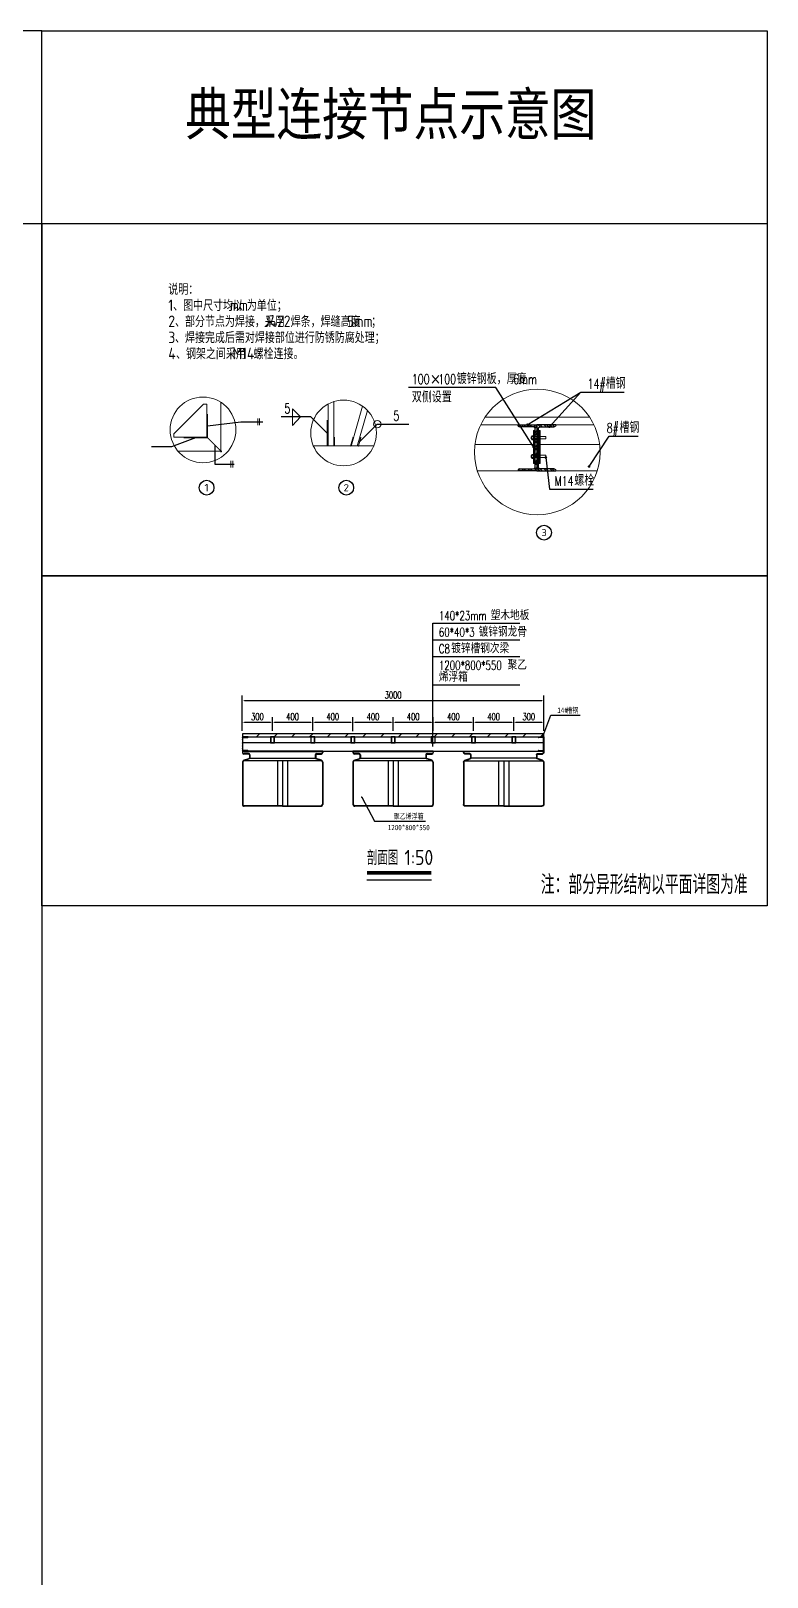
# Model space of a CAD drawing. Extents: x 1254079 to 1500931, y -102737 to 142253.
# Drawn here: x 1371990 to 1405365, y 2121 to 72248 of the extents above; entities that cross this region are included whole.
import ezdxf
from ezdxf.enums import TextEntityAlignment as Align

# ---------------------------------------------------------------- set-up
doc = ezdxf.new("R2010")
doc.units = 0
doc.header["$LTSCALE"] = 1000
doc.header["$MEASUREMENT"] = 0
doc.linetypes.add('HIDDEN', pattern=[0.375, 0.25, -0.125])
for name, color, linetype in [('14#槽钢', 3, 'Continuous'), ('DIM_LEAD', 3, 'Continuous'), ('DIM_SYMB', 3, 'Continuous'), ('DOTE', 1, 'Continuous'), ('PUB_DIM', 3, 'Continuous'), ('PUB_TEXT', 7, 'Continuous'), ('W- bollard系船栓', 4, 'Continuous'), ('W-MOUNTING固定方式', 5, 'Continuous'), ('W-STEEL_FRAME钢架', 3, 'Continuous'), ('W-STEEL_KEEL钢龙骨', 5, 'Continuous'), ('W-WOOD_FLOOR木地板', 30, 'Continuous'), ('钢架', 90, 'Continuous')]:
    doc.layers.add(name, color=color, linetype=linetype)
doc.layers.add('_ACM-LD-SC64', color=251, linetype='Continuous', lineweight=13)
doc.styles.add('-宋体', font='', dxfattribs={"width": 0.8})
doc.styles.add('_TCH_DIM', font='SIMPLEX', dxfattribs={"bigfont": 'GBCBIG'})
doc.styles.get("Standard").update_dxf_attribs({"font": 'gbenor.shx', "bigfont": 'gbcbig.shx'})
doc.styles.add('STANDARD_T3', font='simplex.shx', dxfattribs={"width": 0.7, "bigfont": 'gbcbig.shx'})
doc.styles.get('-宋体').set_extended_font_data('SimSun')
doc.dimstyles.new('W&&20', dxfattribs={"dimtxt": 70, "dimasz": 20, "dimexe": 50, "dimexo": 60, "dimgap": 20, "dimtad": 1, "dimdec": 0, "dimzin": 0, "dimdsep": 46, "dimtxsty": 'STANDARD_T3', "dimcen": 0.09, "dimclrd": 1, "dimclre": 1, "dimclrt": 7, "dimazin": 2, "dimtfac": 1, "dimtdec": 0, "dimtix": 1, "dimtmove": 2, "dimatfit": 3, "dimfxl": 0, "dimtolj": 1, "dimtzin": 0, "dimarcsym": 0})
pattern_1 = [(45, (1461352.28105, -105456.62143), (-0.17678188855, 0.17678188855), [])]

# ---------------------------------------------------------------- blocks, each defined once
blk = doc.blocks.new('14a槽钢')
at = {"layer": '钢架'}
h = blk.add_hatch(dxfattribs=at)
h.set_pattern_fill('STEEL', color=4, scale=10)
h.set_pattern_definition([(50.389312, (-1352470.2, 1293523.579), (-9.2899201, 11.2253202), []), (50.389312, (-1352470.2, 1293531.516), (-9.2899201, 11.2253202), [])])
edge = h.paths.add_edge_path()
edge.add_ellipse((-1332250.2, 1115678.5), major_axis=(-3.26, 5.03), ratio=0.900468, start_angle=55.3931, end_angle=130.6069)
edge.add_line((-1332251.5, 1115673), (-1332207.7, 1115672.9))
edge.add_ellipse((-1332207.7, 1115666.9), major_axis=(0, 6), ratio=0.827586, start_angle=270, end_angle=360, ccw=False)
edge.add_line((-1332202.8, 1115666.9), (-1332202.8, 1115550.9))
edge.add_ellipse((-1332207.7, 1115550.9), major_axis=(0, 6), ratio=0.827586, start_angle=180, end_angle=270, ccw=False)
edge.add_line((-1332207.7, 1115544.9), (-1332250.8, 1115544.9))
edge.add_ellipse((-1332250.4, 1115539.5), major_axis=(3.82, 3.82), ratio=1, start_angle=49.2445, end_angle=141.5341)
edge.add_line((-1332255.8, 1115538.9), (-1332197.8, 1115538.9))
edge.add_line((-1332197.8, 1115538.9), (-1332197.8, 1115678.9))
edge.add_line((-1332197.8, 1115678.9), (-1332255.8, 1115678.9))
for p, q in [((-1332255.8, 1115678.9, 0), (-1332197.8, 1115678.9, 0)), ((-1332207.7, 1115672.9, 0), (-1332250.8, 1115672.9, 0)), ((-1332245.8, 1115678.9, 0), (-1332245.8, 1115678.9, 0)), ((-1332197.8, 1115678.9, 0), (-1332197.8, 1115538.9, 0)), ((-1332202.8, 1115550.9, 0), (-1332202.8, 1115666.9, 0)), ((-1332197.8, 1115538.9, 0), (-1332255.8, 1115538.9, 0)), ((-1332250.8, 1115544.9, 0), (-1332207.7, 1115544.9, 0)), ((-1332245.8, 1115538.9, 0), (-1332245.8, 1115538.9, 0))]:
    blk.add_line(p, q, dxfattribs=at)
for centre, start_param, end_param in [((-1332250.8, 1115678.9, 0), 1.570796, 3.141593), ((-1332207.7, 1115666.9, 0), 4.712389, 6.283185), ((-1332207.7, 1115666.9, 0), 4.712389, 6.283185), ((-1332250.8, 1115538.9, 0), 0, 1.570796), ((-1332207.7, 1115550.9, 0), 3.141593, 4.712389)]:
    blk.add_ellipse(centre, major_axis=(0, 6), ratio=0.827586, start_param=start_param, end_param=end_param, dxfattribs=at)
blk = doc.blocks.new('膨胀螺丝')
at = {"layer": '_ACM-LD-SC64', "color": 8}
for p, q in [((-1332436.8, 1115542.9), (-1332436.8, 1115538.1)), ((-1332424.8, 1115542.9), (-1332436.8, 1115542.9)), ((-1332424.8, 1115538.1), (-1332436.8, 1115538.1)), ((-1332434.4, 1115542.9), (-1332434.4, 1115538.1)), ((-1332434, 1115544.1), (-1332432.8, 1115545.3)), ((-1332434, 1115542.9), (-1332434, 1115544.1)), ((-1332428.8, 1115545.3), (-1332432.8, 1115545.3)), ((-1332427.6, 1115544.1), (-1332428.8, 1115545.3)), ((-1332427.6, 1115542.9), (-1332427.6, 1115544.1)), ((-1332427.2, 1115542.9), (-1332427.2, 1115538.1)), ((-1332424.8, 1115542.9), (-1332424.8, 1115538.1))]:
    blk.add_line(p, q, dxfattribs=at)
at = {"layer": '_ACM-LD-SC64', "color": 8, "linetype": 'HIDDEN', "ltscale": 5}
blk.add_lwpolyline([(-1332427.2, 1115538.1), (-1332427.2, 1115500.3), (-1332434.4, 1115500.3), (-1332434.4, 1115538.1)], close=True, dxfattribs=at)
blk = doc.blocks.new('gegergthrth')
at = {"layer": 'W-STEEL_FRAME钢架', "lineweight": 0}
h = blk.add_hatch(dxfattribs=at)
h.set_pattern_fill('普通砖', color=256, scale=0.100003)
h.set_pattern_definition(pattern_1)
h.paths.add_polyline_path([(1327800.62, 6102.58), (1327801.12, 6102.58), (1327801.12, 6112.58), (1327800.62, 6112.58)])
h = blk.add_hatch(dxfattribs=at)
h.set_pattern_fill('普通砖', color=256, scale=0.100003)
h.set_pattern_definition(pattern_1)
h.paths.add_polyline_path([(1327802.61, 6102.58), (1327802.11, 6102.58), (1327802.11, 6112.58), (1327802.61, 6112.58)])
at = {"layer": 'DIM_LEAD'}
for p, q in [((1327789.08, 6125.67), (1327762.51, 6125.67)), ((1327800.62, 6107.58), (1327789.08, 6125.67)), ((1327798.71, 6114.32), (1327814.96, 6124.27)), ((1327805.41, 6113.72), (1327814.96, 6124.27)), ((1327814.96, 6124.27), (1327828.19, 6124.27)), ((1327732.82, 6116.73), (1327723.73, 6116.73)), ((1327737.74, 6111.81), (1327732.82, 6116.73)), ((1327701.35, 6114.02), (1327711.5, 6115.24)), ((1327711.5, 6115.24), (1327718.17, 6115.24)), ((1327747.66, 6109.14), (1327753.04, 6114.53)), ((1327753.04, 6114.53), (1327762.68, 6114.53)), ((1327690.41, 6107.58), (1327684.34, 6107.58)), ((1327697.72, 6110.38), (1327690.41, 6107.58)), ((1327703.59, 6108.15), (1327703.59, 6102.34)), ((1327817.5, 6101.63), (1327823.62, 6110.82)), ((1327823.62, 6110.82), (1327832.4, 6110.82)), ((1327703.59, 6102.34), (1327709.46, 6102.34)), ((1327804.35, 6104.34), (1327805.49, 6094.7)), ((1327805.49, 6094.7), (1327818.72, 6094.7))]:
    blk.add_line(p, q, dxfattribs=at)
at = {"layer": 'DIM_LEAD', "lineweight": 0, "const_width": 0.4}
for points in [[(1327798.54, 6114.22, 1), (1327798.88, 6114.43, 1)], [(1327805.27, 6113.58, 1), (1327805.54, 6113.87, 1)], [(1327800.72, 6107.41, 1), (1327800.51, 6107.75, 1)], [(1327804.33, 6104.54, 1), (1327804.37, 6104.14, 1)], [(1327817.39, 6101.46, 1), (1327817.61, 6101.79, 1)]]:
    blk.add_lwpolyline(points, format="xyb", close=True, dxfattribs=at)
at = {"layer": 'PUB_DIM', "lineweight": 0, "ltscale": 100}
blk.add_circle((1327801.75, 6106.03), 19.12, dxfattribs=at)
at = {"layer": 'PUB_TEXT'}
for centre in [(1327701.07, 6095.17), (1327743.59, 6095.17), (1327803.8, 6081.49)]:
    blk.add_circle(centre, 2.25, dxfattribs=at)
at = {"layer": 'W- bollard系船栓', "lineweight": 0}
for centre in [(1327699.98, 6112.78), (1327742.77, 6111.83)]:
    blk.add_circle(centre, 10, dxfattribs=at)
at = {"layer": 'W-STEEL_FRAME钢架', "lineweight": 0, "ltscale": 100}
for points in [[(1327739.85, 6107.89), (1327739.85, 6121.39)], [(1327705.42, 6106.01), (1327705.42, 6121.17)], [(1327729.64, 6116.73), (1327727.23, 6119.14), (1327727.23, 6114.14), (1327729.64, 6116.73)], [(1327738.04, 6107.89), (1327738.04, 6120.64)], [(1327745.06, 6107.77), (1327748.56, 6119.99)], [(1327746.94, 6107.77), (1327750.06, 6118.68)], [(1327716.65, 6115.24), (1327716.65, 6116.24)], [(1327716.65, 6115.24), (1327716.65, 6114.24)], [(1327717.23, 6115.24), (1327717.23, 6116.24)], [(1327717.23, 6115.24), (1327717.23, 6114.24)], [(1327737.74, 6107.89), (1327733.46, 6107.89)], [(1327747.39, 6107.89), (1327752.09, 6107.89)], [(1327705.72, 6106.31), (1327692.35, 6106.31)], [(1327708.5, 6102.34), (1327708.5, 6103.34)], [(1327708.5, 6102.34), (1327708.5, 6101.34)], [(1327709.08, 6102.34), (1327709.08, 6103.34)], [(1327709.08, 6102.34), (1327709.08, 6101.34)]]:
    blk.add_lwpolyline(points, dxfattribs=at)
at = {"layer": 'W-STEEL_FRAME钢架', "color": 1, "lineweight": 0}
blk.add_lwpolyline([(1327691.15, 6110.58), (1327691.15, 6111.58), (1327700.15, 6120.58), (1327701.15, 6120.58), (1327701.15, 6110.58)], close=True, dxfattribs=at)
at = {"layer": 'W-STEEL_FRAME钢架', "lineweight": 0, "ltscale": 30, "const_width": 0.3}
blk.add_lwpolyline([(1327701.35, 6117.65), (1327701.35, 6110.38), (1327694.09, 6110.38)], dxfattribs=at)
at = {"layer": 'W-STEEL_FRAME钢架', "lineweight": 0, "ltscale": 100, "const_width": 0.3}
for points in [[(1327747.62, 6107.89), (1327737.74, 6107.89), (1327737.74, 6115.74)], [(1327740.04, 6107.74), (1327740.04, 6110.64)], [(1327744.87, 6107.74), (1327745.69, 6110.64)], [(1327747.25, 6107.69), (1327748.07, 6110.59)]]:
    blk.add_lwpolyline(points, dxfattribs=at)
at = {"layer": 'W-STEEL_FRAME钢架', "lineweight": 0, "elevation": 0.69}
for points in [[(1327800.62, 6102.58), (1327801.12, 6102.58), (1327801.12, 6112.58), (1327800.62, 6112.58)], [(1327802.61, 6102.58), (1327802.11, 6102.58), (1327802.11, 6112.58), (1327802.61, 6112.58)]]:
    blk.add_lwpolyline(points, close=True, dxfattribs=at)
at = {"layer": 'W-STEEL_FRAME钢架', "lineweight": 0, "const_width": 0.3}
blk.add_lwpolyline([(1327705.72, 6106.01), (1327701.45, 6110.28)], dxfattribs=at)
at = {"layer": 'W-STEEL_FRAME钢架', "lineweight": 0, "elevation": 0.69}
for points in [[(1327782.78, 6108.36), (1327801.12, 6108.36), (1327801.12, 6100.32), (1327783.5, 6100.32)], [(1327820.72, 6108.36), (1327802.11, 6108.36), (1327802.11, 6100.32), (1327819.99, 6100.32)]]:
    blk.add_lwpolyline(points, dxfattribs=at)
at = {"layer": 'W-STEEL_FRAME钢架', "lineweight": 0, "ltscale": 100}
blk.add_circle((1327753.04, 6114.53), 1.13, dxfattribs=at)
at = {"layer": 'W-WOOD_FLOOR木地板', "lineweight": 0, "elevation": 0.69}
for points in [[(1327785.85, 6116.64), (1327817.65, 6116.64)], [(1327818.95, 6114.36), (1327784.54, 6114.36)]]:
    blk.add_lwpolyline(points, dxfattribs=at)
at = {"layer": 'W-MOUNTING固定方式', "lineweight": 0, "xscale": -0.1000028977461666, "yscale": 0.1000028977461666, "zscale": 0.1000028977461666, "rotation": 90}
for p in [(1439357.62, -127136.56, 0.69), (1439357.62, -127142.25, 0.69)]:
    blk.add_blockref('膨胀螺丝', p, dxfattribs=at)
at = {"layer": 'W-STEEL_FRAME钢架', "lineweight": 0, "yscale": 0.1000028977461666, "zscale": 0.1000028977461666}
for p, xscale in [((1461025.25, -105456.8, 0.69), 0.1000028977461666), ((1194577.97, -105456.8, 0.69), -0.1000028977461666)]:
    blk.add_blockref('14a槽钢', p, dxfattribs=dict(at, xscale=xscale))
at = {"layer": 'PUB_TEXT'}
for s, height, p in [('说明：', 3.376, (1327689.43, 6153.89)), ('1', 3.5, (1327689.43, 6148.99)), ('、图中尺寸均以', 3.376, (1327690.89, 6148.99)), ('mm', 3.5, (1327708.09, 6148.99)), ('为单位；', 3.376, (1327713.34, 6148.99)), ('2', 3.5, (1327689.43, 6144.09)), ('、部分节点为焊接，采用', 3.3759, (1327691.47, 6144.09)), ('J422', 3.5, (1327718.5, 6144.09)), ('焊条，焊缝高度', 3.376, (1327726.67, 6144.09)), ('5mm', 3.5, (1327743.87, 6144.09)), ('；', 3.38, (1327751.16, 6144.09)), ('3', 3.5, (1327689.43, 6139.19)), ('、焊接完成后需对焊接部位进行防锈防腐处理；', 3.3759, (1327691.47, 6139.19)), ('4', 3.5, (1327689.43, 6134.29)), ('、钢架之间采用', 3.376, (1327691.76, 6134.29)), ('M14', 3.5, (1327708.96, 6134.29)), ('螺栓连接。', 3.376, (1327715.38, 6134.29))]:
    blk.add_text(s, height=height, dxfattribs=at).set_placement(p)
at = {"layer": 'PUB_TEXT', "color": 7, "style": '_TCH_DIM', "width": 0.705882}
for s, height, p in [('100', 2.975, (1327763.56, 6126.72)), ('100', 2.975, (1327771.62, 6126.72)), ('6mm', 2.975, (1327794.42, 6126.72)), ('14#', 2.975, (1327817.06, 6125.32)), ('5', 2.98, (1327724.78, 6117.78)), ('5', 2.98, (1327757.93, 6115.58)), ('8#', 2.975, (1327822.87, 6111.87)), ('M14', 2.975, (1327807.01, 6095.75))]:
    blk.add_text(s, height=height, dxfattribs=at).set_placement(p)
at = {"layer": 'PUB_TEXT', "color": 7, "style": '_TCH_DIM'}
for s, height, p in [('×', 3.38, (1327769.16, 6126.72)), ('镀锌钢板，厚度', 3.376, (1327777.22, 6126.72)), ('槽钢', 3.376, (1327822.56, 6125.32)), ('双侧设置', 3.376, (1327763.56, 6121.12)), ('槽钢', 3.376, (1327826.77, 6111.87)), ('螺栓', 3.376, (1327813.01, 6095.75))]:
    blk.add_text(s, height=height, dxfattribs=at).set_placement(p)
at = {"layer": 'PUB_TEXT'}
for s, height, width, p, p2 in [('1', 2.36, 1.333333, (1327700.42, 6093.99), (1327701.73, 6093.99)), ('2', 2.14, 1.325437, (1327742.77, 6094.1), (1327744.42, 6094.1)), ('3', 2.12, 1.350095, (1327802.97, 6080.42), (1327804.64, 6080.42))]:
    blk.add_text(s, height=height, dxfattribs=dict(at, width=width)).set_placement(p, p2, align=Align.FIT)
blk = doc.blocks.new('*D392')
at = {"color": 1, "lineweight": -2, "transparency": 16777216}
for p, q in [((1386911, 39817), (1386911, 40141)), ((1386931, 40091), (1389891, 40091)), ((1389911, 39817), (1389911, 40141))]:
    blk.add_line(p, q, dxfattribs=at)
at = {"color": 1, "transparency": 16777216}
for points in [[(1386931, 40094), (1386931, 40088), (1386911, 40091)], [(1389891, 40094), (1389891, 40088), (1389911, 40091)]]:
    blk.add_solid(points, dxfattribs=at)
at = {"layer": 'Defpoints', "color": 0, "transparency": 16777216}
for p in [(1389911, 40091), (1386911, 39757), (1389911, 39757)]:
    blk.add_point(p, dxfattribs=at)
at = {"color": 7, "transparency": 16777216, "insert": (1388411, 40146), "char_height": 70, "attachment_point": 5, "style": 'STANDARD_T3'}
blk.add_mtext('\\A1;3000', dxfattribs=at)
blk = doc.blocks.new('ganglonggu')
at = {"layer": 'W-STEEL_KEEL钢龙骨'}
for points in [[(-1338169, 1115605), (-1338129, 1115605), (-1338129, 1115665), (-1338169, 1115665)], [(-1338166, 1115608), (-1338132, 1115608), (-1338132, 1115662), (-1338166, 1115662)]]:
    blk.add_lwpolyline(points, close=True, dxfattribs=at)
blk = doc.blocks.new('*U402')
blk.add_blockref('ganglonggu', (1338149, -1115635))
blk = doc.blocks.new('*U403')
at = {"layer": 'W-STEEL_KEEL钢龙骨', "color": 0, "linetype": 'ByBlock', "lineweight": -2}
for p in [(0, 0), (400, 0), (800, 0), (1200, 0), (1600, 0), (2000, 0)]:
    blk.add_blockref('*U402', p, dxfattribs=at)
at = {"layer": 'W-STEEL_KEEL钢龙骨', "color": 0, "linetype": 'ByBlock', "lineweight": -2, "transparency": 16777216}
blk.add_blockref('*U402', (2400, 0), dxfattribs=at)
blk = doc.blocks.new('*D393')
at = {"layer": 'Defpoints', "color": 0, "transparency": 16777216}
for p in [(1387211, 39874), (1386911, 39727), (1387211, 39727)]:
    blk.add_point(p, dxfattribs=at)
at = {"layer": 'PUB_DIM', "color": 1, "lineweight": -2, "transparency": 16777216}
for p, q in [((1386911, 39787), (1386911, 39924)), ((1386931, 39874), (1387191, 39874)), ((1387211, 39787), (1387211, 39924))]:
    blk.add_line(p, q, dxfattribs=at)
at = {"layer": 'PUB_DIM', "color": 1, "transparency": 16777216}
for points in [[(1386931, 39877), (1386931, 39870), (1386911, 39874)], [(1387191, 39877), (1387191, 39870), (1387211, 39874)]]:
    blk.add_solid(points, dxfattribs=at)
at = {"layer": 'PUB_DIM', "color": 7, "transparency": 16777216, "insert": (1387061, 39929), "char_height": 70, "attachment_point": 5, "style": 'STANDARD_T3'}
blk.add_mtext('\\A1;300', dxfattribs=at)
blk = doc.blocks.new('*D394')
at = {"layer": 'Defpoints', "color": 0, "transparency": 16777216}
for p in [(1387611, 39874), (1387211, 39727), (1387611, 39727)]:
    blk.add_point(p, dxfattribs=at)
at = {"layer": 'PUB_DIM', "color": 1, "lineweight": -2, "transparency": 16777216}
for p, q in [((1387211, 39787), (1387211, 39924)), ((1387231, 39874), (1387591, 39874)), ((1387611, 39787), (1387611, 39924))]:
    blk.add_line(p, q, dxfattribs=at)
at = {"layer": 'PUB_DIM', "color": 1, "transparency": 16777216}
for points in [[(1387231, 39877), (1387231, 39870), (1387211, 39874)], [(1387591, 39877), (1387591, 39870), (1387611, 39874)]]:
    blk.add_solid(points, dxfattribs=at)
at = {"layer": 'PUB_DIM', "color": 7, "transparency": 16777216, "insert": (1387411, 39929), "char_height": 70, "attachment_point": 5, "style": 'STANDARD_T3'}
blk.add_mtext('\\A1;400', dxfattribs=at)
blk = doc.blocks.new('*D395')
at = {"layer": 'Defpoints', "color": 0, "transparency": 16777216}
for p in [(1388011, 39874), (1387611, 39727), (1388011, 39724)]:
    blk.add_point(p, dxfattribs=at)
at = {"layer": 'PUB_DIM', "color": 1, "lineweight": -2, "transparency": 16777216}
for p, q in [((1387611, 39787), (1387611, 39924)), ((1387631, 39874), (1387991, 39874)), ((1388011, 39784), (1388011, 39924))]:
    blk.add_line(p, q, dxfattribs=at)
at = {"layer": 'PUB_DIM', "color": 1, "transparency": 16777216}
for points in [[(1387631, 39877), (1387631, 39870), (1387611, 39874)], [(1387991, 39877), (1387991, 39870), (1388011, 39874)]]:
    blk.add_solid(points, dxfattribs=at)
at = {"layer": 'PUB_DIM', "color": 7, "transparency": 16777216, "insert": (1387811, 39929), "char_height": 70, "attachment_point": 5, "style": 'STANDARD_T3'}
blk.add_mtext('\\A1;400', dxfattribs=at)
blk = doc.blocks.new('*D396')
at = {"layer": 'Defpoints', "color": 0, "transparency": 16777216}
for p in [(1388411, 39874), (1388011, 39724), (1388411, 39727)]:
    blk.add_point(p, dxfattribs=at)
at = {"layer": 'PUB_DIM', "color": 1, "lineweight": -2, "transparency": 16777216}
for p, q in [((1388011, 39784), (1388011, 39924)), ((1388031, 39874), (1388391, 39874)), ((1388411, 39787), (1388411, 39924))]:
    blk.add_line(p, q, dxfattribs=at)
at = {"layer": 'PUB_DIM', "color": 1, "transparency": 16777216}
for points in [[(1388031, 39877), (1388031, 39870), (1388011, 39874)], [(1388391, 39877), (1388391, 39870), (1388411, 39874)]]:
    blk.add_solid(points, dxfattribs=at)
at = {"layer": 'PUB_DIM', "color": 7, "transparency": 16777216, "insert": (1388211, 39929), "char_height": 70, "attachment_point": 5, "style": 'STANDARD_T3'}
blk.add_mtext('\\A1;400', dxfattribs=at)
blk = doc.blocks.new('*D397')
at = {"layer": 'Defpoints', "color": 0, "transparency": 16777216}
for p in [(1388811, 39874), (1388411, 39727), (1388811, 39727)]:
    blk.add_point(p, dxfattribs=at)
at = {"layer": 'PUB_DIM', "color": 1, "lineweight": -2, "transparency": 16777216}
for p, q in [((1388411, 39787), (1388411, 39924)), ((1388431, 39874), (1388791, 39874)), ((1388811, 39787), (1388811, 39924))]:
    blk.add_line(p, q, dxfattribs=at)
at = {"layer": 'PUB_DIM', "color": 1, "transparency": 16777216}
for points in [[(1388431, 39877), (1388431, 39870), (1388411, 39874)], [(1388791, 39877), (1388791, 39870), (1388811, 39874)]]:
    blk.add_solid(points, dxfattribs=at)
at = {"layer": 'PUB_DIM', "color": 7, "transparency": 16777216, "insert": (1388611, 39929), "char_height": 70, "attachment_point": 5, "style": 'STANDARD_T3'}
blk.add_mtext('\\A1;400', dxfattribs=at)
blk = doc.blocks.new('*D398')
at = {"layer": 'Defpoints', "color": 0, "transparency": 16777216}
for p in [(1389211, 39874), (1388811, 39727), (1389211, 39727)]:
    blk.add_point(p, dxfattribs=at)
at = {"layer": 'PUB_DIM', "color": 1, "lineweight": -2, "transparency": 16777216}
for p, q in [((1388811, 39787), (1388811, 39924)), ((1388831, 39874), (1389191, 39874)), ((1389211, 39787), (1389211, 39924))]:
    blk.add_line(p, q, dxfattribs=at)
at = {"layer": 'PUB_DIM', "color": 1, "transparency": 16777216}
for points in [[(1388831, 39877), (1388831, 39870), (1388811, 39874)], [(1389191, 39877), (1389191, 39870), (1389211, 39874)]]:
    blk.add_solid(points, dxfattribs=at)
at = {"layer": 'PUB_DIM', "color": 7, "transparency": 16777216, "insert": (1389011, 39929), "char_height": 70, "attachment_point": 5, "style": 'STANDARD_T3'}
blk.add_mtext('\\A1;400', dxfattribs=at)
blk = doc.blocks.new('*D399')
at = {"layer": 'Defpoints', "color": 0, "transparency": 16777216}
for p in [(1389611, 39874), (1389211, 39727), (1389611, 39727)]:
    blk.add_point(p, dxfattribs=at)
at = {"layer": 'PUB_DIM', "color": 1, "lineweight": -2, "transparency": 16777216}
for p, q in [((1389211, 39787), (1389211, 39924)), ((1389231, 39874), (1389591, 39874)), ((1389611, 39787), (1389611, 39924))]:
    blk.add_line(p, q, dxfattribs=at)
at = {"layer": 'PUB_DIM', "color": 1, "transparency": 16777216}
for points in [[(1389231, 39877), (1389231, 39870), (1389211, 39874)], [(1389591, 39877), (1389591, 39870), (1389611, 39874)]]:
    blk.add_solid(points, dxfattribs=at)
at = {"layer": 'PUB_DIM', "color": 7, "transparency": 16777216, "insert": (1389411, 39929), "char_height": 70, "attachment_point": 5, "style": 'STANDARD_T3'}
blk.add_mtext('\\A1;400', dxfattribs=at)
blk = doc.blocks.new('*D400')
at = {"layer": 'Defpoints', "color": 0, "transparency": 16777216}
for p in [(1389911, 39874), (1389611, 39727), (1389911, 39727)]:
    blk.add_point(p, dxfattribs=at)
at = {"layer": 'PUB_DIM', "color": 1, "lineweight": -2, "transparency": 16777216}
for p, q in [((1389611, 39787), (1389611, 39924)), ((1389631, 39874), (1389891, 39874)), ((1389911, 39787), (1389911, 39924))]:
    blk.add_line(p, q, dxfattribs=at)
at = {"layer": 'PUB_DIM', "color": 1, "transparency": 16777216}
for points in [[(1389631, 39877), (1389631, 39870), (1389611, 39874)], [(1389891, 39877), (1389891, 39870), (1389911, 39874)]]:
    blk.add_solid(points, dxfattribs=at)
at = {"layer": 'PUB_DIM', "color": 7, "transparency": 16777216, "insert": (1389761, 39929), "char_height": 70, "attachment_point": 5, "style": 'STANDARD_T3'}
blk.add_mtext('\\A1;300', dxfattribs=at)
blk = doc.blocks.new('$matou$00000066')
for p, q in [((400, 275), (-400, 275)), ((-400, 275), (-400, 260)), ((-400, 164), (-400, -256)), ((-396, 165), (-396, -256)), ((391, 176), (-391, 176)), ((-387, 183), (-335, 201)), ((-386, 271), (386, 271)), ((-338, 249), (-386, 249)), ((-386, 179), (-334, 197)), ((-338, 245), (-385, 245)), ((-330, 237), (-330, 208)), ((-326, 237), (-326, 208)), ((-326, 205), (326, 205)), ((-50, 176), (-50, -271)), ((0, 176), (0, -271)), ((0, 176), (0, -271)), ((50, 176), (50, -271)), ((326, 237), (326, 208)), ((330, 237), (330, 208)), ((386, 179), (334, 197)), ((387, 183), (335, 201)), ((338, 249), (386, 249)), ((338, 245), (385, 245)), ((396, 165), (396, -256)), ((400, 275), (400, 260)), ((400, 164), (400, -256)), ((0, -271), (-381, -271)), ((0, -275), (-381, -275)), ((0, -271), (381, -271)), ((0, -275), (381, -275))]:
    blk.add_line(p, q)
for centre, radius, start, end in [((-385, 260), 15, 180, 270), ((-380, 164), 20, 109.1798, 180), ((-386, 260), 11, 90, 270), ((-381, 165), 15, 109.1798, 180), ((-338, 237), 12, 0, 90), ((-338, 237), 8, 0, 90), ((-338, 208), 8, 289.1798, 0), ((-338, 208), 12, 289.1798, 0), ((338, 237), 12, 90, 180), ((338, 208), 12, 180, 250.8202), ((338, 237), 8, 90, 180), ((338, 208), 8, 180, 250.8202), ((385, 260), 15, 270, 0), ((386, 260), 11, 270, 90), ((381, 165), 15, 0, 70.8202), ((380, 164), 20, 0, 70.8202), ((-381, -256), 19, 180, 270), ((-381, -256), 15, 180, 270), ((381, -256), 19, 270, 0), ((381, -256), 15, 270, 0)]:
    blk.add_arc(centre, radius, start, end)
blk = doc.blocks.new('asfsdggdfgdfg')
at = {"layer": 'W-WOOD_FLOOR木地板'}
h = blk.add_hatch(dxfattribs=at)
h.set_pattern_fill('木板', color=256, scale=100)
h.set_pattern_definition([(0, (2933267.74, -1095103.51), (0, 125), []), (45, (2933267.74, -1095103.51), (-88.388348, 88.388348), [])])
h.paths.add_polyline_path([(1389911.2, 39757.3), (1386911.2, 39757.3), (1386911.2, 39727.3), (1389911.2, 39727.3)])
at = {"layer": 'DIM_LEAD'}
for p, q in [((1389901.1, 39730.5), (1389981.8, 39945.6)), ((1389981.8, 39945.6), (1390271.6, 39945.6)), ((1388099.1, 39127.6), (1388227.1, 38890.6)), ((1388227.1, 38890.6), (1388732.5, 38890.6))]:
    blk.add_line(p, q, dxfattribs=at)
at = {"layer": 'DIM_LEAD', "const_width": 8}
for points in [[(1389899.7, 39726.8, 1), (1389902.5, 39734.3, 1)], [(1388097.2, 39131.1, 1), (1388101, 39124, 1)]]:
    blk.add_lwpolyline(points, format="xyb", close=True, dxfattribs=at)
at = {"layer": 'DIM_SYMB'}
for p, q in [((1388806.3, 40244.9), (1388806.3, 40859.2)), ((1388806.3, 40859.2), (1389673.3, 40859.2)), ((1388806.3, 40694.3), (1389673.3, 40694.3)), ((1388806.3, 40529.5), (1389673.3, 40529.5)), ((1388806.3, 39631.2), (1388806.3, 40244.9)), ((1388806.3, 40244.9), (1389673.3, 40244.9))]:
    blk.add_line(p, q, dxfattribs=at)
at = {"layer": 'DIM_SYMB', "const_width": 35}
blk.add_lwpolyline([(1388150, 38374.9), (1388791.7, 38374.9)], dxfattribs=at)
at = {"layer": 'DIM_SYMB'}
blk.add_lwpolyline([(1388150, 38304.9), (1388791.7, 38304.9)], dxfattribs=at)
at = {"layer": 'W-STEEL_FRAME钢架'}
blk.add_lwpolyline([(1386911.2, 39587.3), (1389911.2, 39587.3), (1389911.2, 39667.3), (1386911.2, 39667.3)], close=True, dxfattribs=at)
at = {"layer": 'W-WOOD_FLOOR木地板'}
blk.add_lwpolyline([(1386911.2, 39727.3), (1389911.2, 39727.3), (1389911.2, 39757.3), (1386911.2, 39757.3)], close=True, dxfattribs=at)
for p in [(1387311.2, 39312.3), (1388411.2, 39312.3)]:
    blk.add_blockref('$matou$00000066', p)
at = {"yscale": -1, "rotation": 180}
blk.add_blockref('$matou$00000066', (1389511.1, 39312.3), dxfattribs=at)
at = {"layer": 'W-STEEL_FRAME钢架', "xscale": -1}
blk.add_blockref('14a槽钢', (54713.5, -1075951.6, 0), dxfattribs=at)
at = {"layer": 'W-STEEL_FRAME钢架'}
blk.add_blockref('14a槽钢', (2722109, -1075951.6, 0), dxfattribs=at)
at = {"layer": 'W-STEEL_KEEL钢龙骨'}
blk.add_blockref('*U403', (1387211.2, 39697.3), dxfattribs=at)
at = {"layer": 'PUB_TEXT', "color": 7}
for s, height, style, width, p in [('140*23mm', 89.25, '_TCH_DIM', 0.705882, (1388866.1, 40890.7)), ('60*40*3', 89.25, '_TCH_DIM', 0.705882, (1388866.1, 40725.8)), ('C8', 89.25, '_TCH_DIM', 0.705882, (1388866.1, 40561)), ('1200*800*550', 89.25, '_TCH_DIM', 0.705882, (1388866.1, 40396.1)), ('14#', 53.16, '-宋体', 0.8, (1390045, 39966.6)), ('槽钢', 53.16, '-宋体', 0.8, (1390135.8, 39966.6)), ('聚乙烯浮箱', 53.16, '-宋体', 0.8, (1388417.3, 38911.6)), ('1200*800*550', 53.165, '-宋体', 0.8, (1388358.5, 38799.6))]:
    blk.add_text(s, height=height, dxfattribs=dict(at, style=style, width=width)).set_placement(p)
at = {"layer": 'PUB_TEXT', "color": 7, "style": '_TCH_DIM'}
for s, p in [('塑木地板', (1389382.1, 40890.7)), ('镀锌钢龙骨', (1389262.1, 40725.8)), ('镀锌槽钢次梁', (1388989.1, 40561)), ('聚乙', (1389550.1, 40396.1)), ('烯浮箱', (1388866.1, 40276.4))]:
    blk.add_text(s, height=101.28, dxfattribs=at).set_placement(p)
at = {"layer": 'PUB_TEXT', "color": 7}
for s, height, p in [('剖面图', 144.68, (1388150, 38452.9)), ('1:50', 150, (1388524.1, 38452.9))]:
    blk.add_text(s, height=height, dxfattribs=at).set_placement(p)
dim = blk.add_linear_dim(base=(1389911.1, 40091), p1=(1386911.2, 39757.3), p2=(1389911.1, 39757.3), dimstyle='W&&20')
dim.commit()
dim.dimension.update_dxf_attribs({"geometry": '*D392', "text_midpoint": (1388411.2, 40146)})
at = {"layer": 'PUB_DIM'}
for base, p1, p2, picture, middle in [((1387211.2, 39873.6), (1386911.2, 39727.3), (1387211.2, 39727.3), '*D393', (1387061.2, 39928.6)), ((1387611.2, 39873.6), (1387211.2, 39727.3), (1387611.2, 39727.3), '*D394', (1387411.2, 39928.6)), ((1388011.2, 39873.6), (1387611.2, 39727.3), (1388011.2, 39724.3), '*D395', (1387811.2, 39928.6)), ((1388411.2, 39873.6), (1388011.2, 39724.3), (1388411.2, 39727.3), '*D396', (1388211.2, 39928.6)), ((1388811.2, 39873.6), (1388411.2, 39727.3), (1388811.2, 39727.3), '*D397', (1388611.2, 39928.6)), ((1389211.2, 39873.6), (1388811.2, 39727.3), (1389211.2, 39727.3), '*D398', (1389011.2, 39928.6)), ((1389611.2, 39873.6), (1389211.2, 39727.3), (1389611.2, 39727.3), '*D399', (1389411.2, 39928.6)), ((1389911.2, 39873.6), (1389611.2, 39727.3), (1389911.2, 39727.3), '*D400', (1389761.2, 39928.6))]:
    dim = blk.add_linear_dim(base=base, p1=p1, p2=p2, dimstyle='W&&20', dxfattribs=at)
    dim.commit()
    dim.dimension.update_dxf_attribs({"geometry": picture, "text_midpoint": middle})

msp = doc.modelspace()

# ---------------------------------------------------------------- linework, layer by layer
at = {"layer": '14#槽钢'}
for points in [[(1283443.8, 63511.5), (1372490.4, 63511.5), (1372490.4, 72248.4), (1283443.8, 72248.4)], [(1283443.8, 63511.5), (1372490.4, 63511.5), (1372490.4, 1620.5), (1283443.8, 1620.5)]]:
    msp.add_lwpolyline(points, close=True, dxfattribs=at)
at = {"layer": 'DOTE'}
for points in [[(1372490.4, 72248.4), (1405365.1, 72248.4), (1405365.1, 47538.8), (1372490.4, 47538.8)], [(1372490.4, 47538.8), (1405365.1, 47538.8), (1405365.1, 32566), (1372490.4, 32566)]]:
    msp.add_lwpolyline(points, close=True, dxfattribs=at)
msp.add_lwpolyline([(1372490.4, 63511.5), (1405365.1, 63511.5)], dxfattribs=at)

# ---------------------------------------------------------------- block references
at = {"layer": 'DOTE', "xscale": 148.9359478554455, "yscale": 148.9359478554455, "zscale": 148.9359478554455}
msp.add_blockref('gegergthrth', (-196362463.5, -856258.9), dxfattribs=at)
at = {"layer": '钢架', "xscale": 4.556921037803752, "yscale": 4.556921037803752, "zscale": 4.556921037803752}
msp.add_blockref('asfsdggdfgdfg', (-4938469.2, -140809), dxfattribs=at)

# ---------------------------------------------------------------- texts
at = {"layer": 'PUB_TEXT', "style": '-宋体', "width": 0.8}
msp.add_text('典型连接节点示意图', height=1898.73, dxfattribs=at).set_placement((1378978.3, 67530.5))
at = {"layer": 'PUB_TEXT'}
msp.add_text('注：部分异形结构以平面详图为准', height=868.085, dxfattribs=at).set_placement((1395109.7, 33094.9))

doc.saveas('drawing.dxf')
